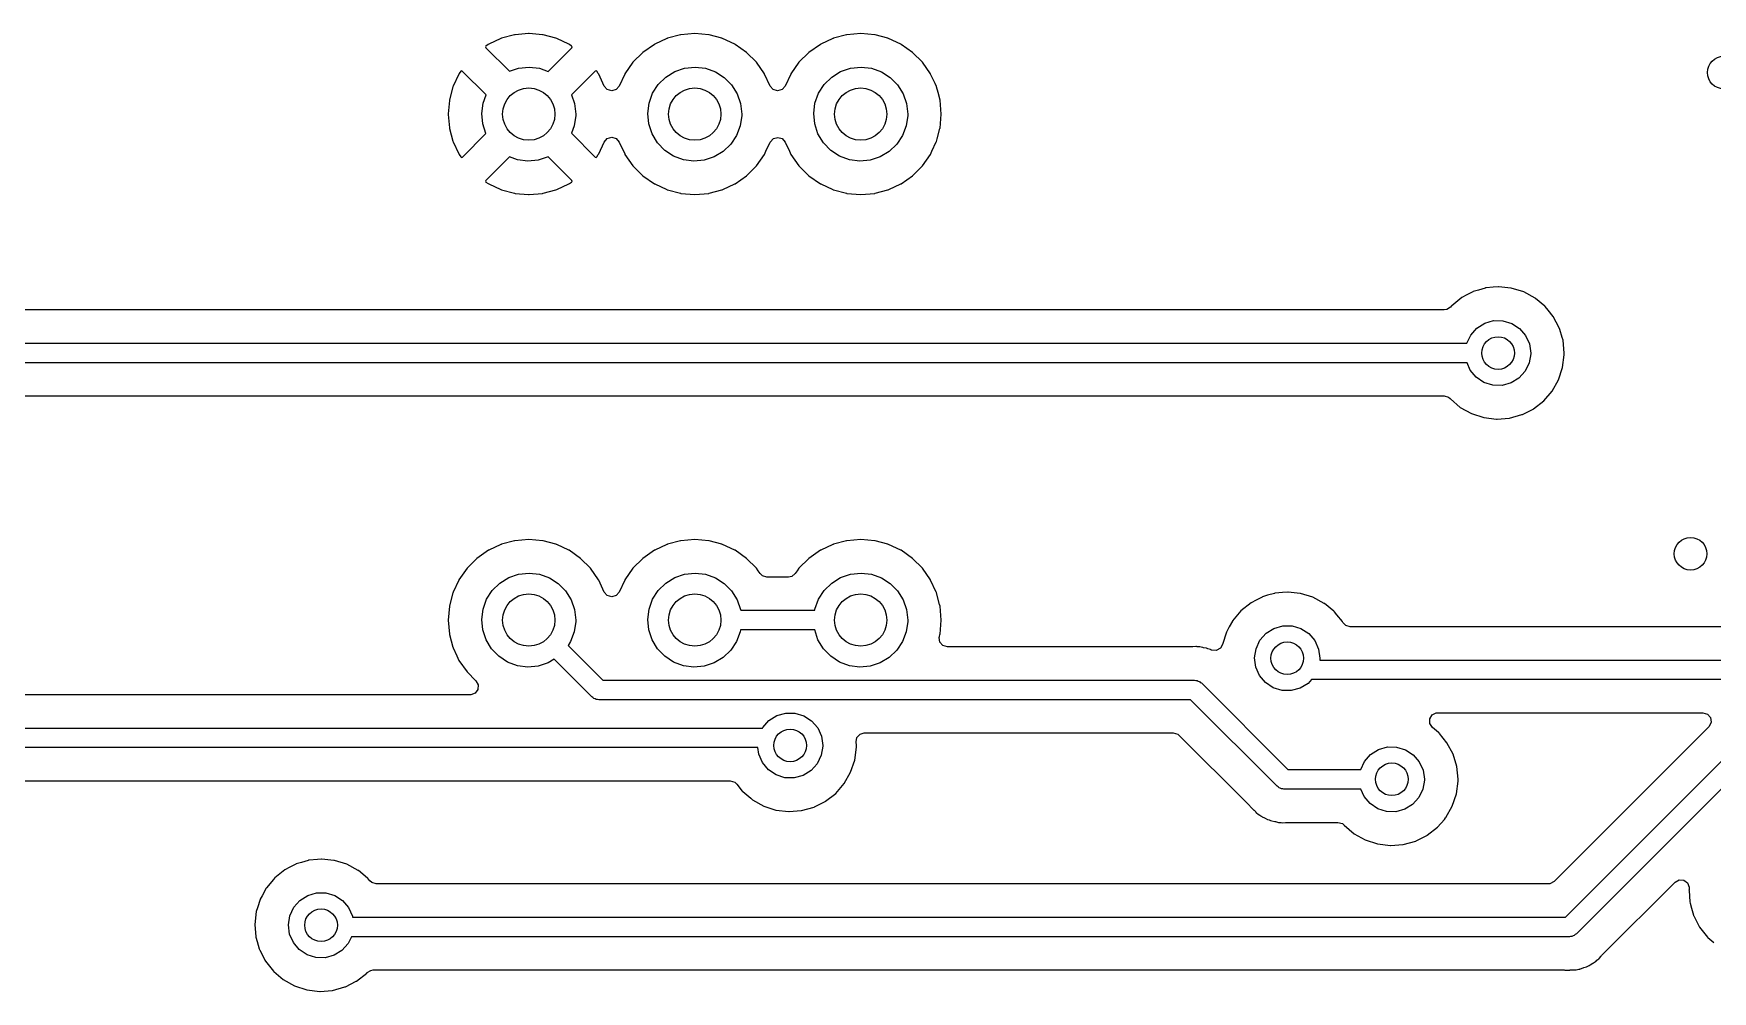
# Model space of a CAD drawing. Extents: x 123 to 292, y -246 to -33.
# Drawn here: x 179.62 to 205.31, y -179.68 to -165.01 of the extents above; entities that cross this region are included whole.
import ezdxf

# ---------------------------------------------------------------- set-up
doc = ezdxf.new("R2010")
doc.units = 0
doc.layers.add('BLACK', color=7, linetype='CONTINUOUS')

msp = doc.modelspace()

# ---------------------------------------------------------------- linework, layer by layer
at = {"layer": 'BLACK', "linetype": 'CONTINUOUS'}
for p, q in [((186.542, -165.203), (186.534, -165.213)), ((186.577, -165.179), (186.542, -165.203)), ((186.587, -165.173), (186.577, -165.179)), ((186.771, -165.087), (186.587, -165.173)), ((186.782, -165.083), (186.771, -165.087)), ((186.979, -165.03), (186.782, -165.083)), ((186.989, -165.029), (186.979, -165.03)), ((187.193, -165.011), (186.989, -165.029)), ((187.203, -165.011), (187.193, -165.011)), ((187.407, -165.029), (187.203, -165.011)), ((187.417, -165.03), (187.407, -165.029)), ((187.614, -165.083), (187.417, -165.03)), ((187.625, -165.087), (187.614, -165.083)), ((187.809, -165.173), (187.625, -165.087)), ((187.819, -165.179), (187.809, -165.173)), ((187.853, -165.202), (187.819, -165.179)), ((187.862, -165.214), (187.853, -165.202)), ((189.121, -165.175), (188.945, -165.298)), ((189.126, -165.173), (189.121, -165.175)), ((189.311, -165.087), (189.126, -165.173)), ((189.126, -165.173), (189.126, -165.173)), ((189.316, -165.084), (189.311, -165.087)), ((189.311, -165.087), (189.311, -165.087)), ((189.322, -165.083), (189.316, -165.084)), ((189.519, -165.03), (189.322, -165.083)), ((189.322, -165.083), (189.322, -165.083)), ((189.524, -165.029), (189.519, -165.03)), ((189.519, -165.03), (189.519, -165.03)), ((189.738, -165.01), (189.524, -165.029)), ((189.952, -165.029), (189.738, -165.01)), ((189.957, -165.03), (189.952, -165.029)), ((190.154, -165.083), (189.957, -165.03)), ((189.957, -165.03), (189.957, -165.03)), ((190.16, -165.084), (190.154, -165.083)), ((190.154, -165.083), (190.154, -165.083)), ((190.165, -165.087), (190.16, -165.084)), ((190.35, -165.173), (190.165, -165.087)), ((190.165, -165.087), (190.165, -165.087)), ((190.355, -165.175), (190.35, -165.173)), ((190.35, -165.173), (190.35, -165.173)), ((190.531, -165.298), (190.355, -165.175)), ((191.661, -165.175), (191.485, -165.298)), ((191.666, -165.173), (191.661, -165.175)), ((191.851, -165.087), (191.666, -165.173)), ((191.666, -165.173), (191.666, -165.173)), ((191.856, -165.084), (191.851, -165.087)), ((191.851, -165.087), (191.851, -165.087)), ((191.862, -165.083), (191.856, -165.084)), ((192.059, -165.03), (191.862, -165.083)), ((191.862, -165.083), (191.862, -165.083)), ((192.064, -165.029), (192.059, -165.03)), ((192.059, -165.03), (192.059, -165.03)), ((192.278, -165.01), (192.064, -165.029)), ((192.492, -165.029), (192.278, -165.01)), ((192.497, -165.03), (192.492, -165.029)), ((192.694, -165.083), (192.497, -165.03)), ((192.497, -165.03), (192.497, -165.03)), ((192.7, -165.084), (192.694, -165.083)), ((192.694, -165.083), (192.694, -165.083)), ((192.705, -165.087), (192.7, -165.084)), ((192.89, -165.173), (192.705, -165.087)), ((192.705, -165.087), (192.705, -165.087)), ((192.895, -165.175), (192.89, -165.173)), ((192.89, -165.173), (192.89, -165.173)), ((193.071, -165.298), (192.895, -165.175)), ((186.534, -165.213), (186.541, -165.227)), ((186.541, -165.227), (186.902, -165.588)), ((187.493, -165.589), (187.856, -165.226)), ((187.856, -165.226), (187.862, -165.214)), ((188.793, -165.45), (188.67, -165.626)), ((188.945, -165.298), (188.793, -165.45)), ((190.683, -165.45), (190.531, -165.298)), ((190.806, -165.626), (190.683, -165.45)), ((191.333, -165.45), (191.21, -165.626)), ((191.485, -165.298), (191.333, -165.45)), ((193.223, -165.45), (193.071, -165.298)), ((193.346, -165.626), (193.223, -165.45)), ((186.128, -165.632), (186.042, -165.816)), ((186.134, -165.622), (186.128, -165.632)), ((186.157, -165.588), (186.134, -165.622)), ((186.169, -165.579), (186.157, -165.588)), ((186.181, -165.585), (186.169, -165.579)), ((186.544, -165.948), (186.181, -165.585)), ((186.902, -165.588), (187.043, -165.54)), ((187.043, -165.54), (187.203, -165.523)), ((187.203, -165.523), (187.362, -165.542)), ((187.362, -165.542), (187.493, -165.589)), ((188.214, -165.586), (187.853, -165.947)), ((188.228, -165.579), (188.214, -165.586)), ((188.238, -165.587), (188.228, -165.579)), ((188.262, -165.622), (188.238, -165.587)), ((188.268, -165.632), (188.262, -165.622)), ((188.354, -165.815), (188.268, -165.632)), ((188.668, -165.631), (188.582, -165.815)), ((188.67, -165.626), (188.668, -165.631)), ((188.668, -165.631), (188.668, -165.631)), ((189.18, -165.788), (189.295, -165.676)), ((189.295, -165.676), (189.431, -165.592)), ((189.431, -165.592), (189.583, -165.54)), ((189.583, -165.54), (189.743, -165.523)), ((189.743, -165.523), (189.902, -165.542)), ((189.902, -165.542), (190.054, -165.596)), ((190.054, -165.596), (190.189, -165.682)), ((190.189, -165.682), (190.302, -165.796)), ((190.808, -165.631), (190.806, -165.626)), ((190.894, -165.815), (190.808, -165.631)), ((190.808, -165.631), (190.808, -165.631)), ((191.208, -165.631), (191.122, -165.815)), ((191.21, -165.626), (191.208, -165.631)), ((191.208, -165.631), (191.208, -165.631)), ((191.72, -165.788), (191.835, -165.676)), ((191.835, -165.676), (191.971, -165.592)), ((191.971, -165.592), (192.123, -165.54)), ((192.123, -165.54), (192.283, -165.523)), ((192.283, -165.523), (192.442, -165.542)), ((192.442, -165.542), (192.594, -165.596)), ((192.594, -165.596), (192.729, -165.682)), ((192.729, -165.682), (192.842, -165.796)), ((193.348, -165.631), (193.346, -165.626)), ((193.416, -165.776), (193.348, -165.631)), ((193.348, -165.631), (193.348, -165.631)), ((186.038, -165.827), (185.985, -166.024)), ((186.042, -165.816), (186.038, -165.827)), ((186.498, -166.074), (186.544, -165.948)), ((187.853, -165.947), (187.9, -166.083)), ((188.399, -165.868), (188.354, -165.815)), ((188.467, -165.888), (188.399, -165.868)), ((188.535, -165.869), (188.467, -165.888)), ((188.582, -165.815), (188.535, -165.869)), ((189.038, -166.074), (189.093, -165.923)), ((189.093, -165.923), (189.18, -165.788)), ((190.302, -165.796), (190.387, -165.932)), ((190.387, -165.932), (190.44, -166.083)), ((190.939, -165.867), (190.894, -165.815)), ((191.007, -165.887), (190.939, -165.867)), ((191.075, -165.868), (191.007, -165.887)), ((191.122, -165.815), (191.075, -165.868)), ((191.578, -166.074), (191.633, -165.923)), ((191.633, -165.923), (191.72, -165.788)), ((192.842, -165.796), (192.927, -165.932)), ((192.927, -165.932), (192.98, -166.083)), ((193.437, -165.821), (193.416, -165.776)), ((193.438, -165.827), (193.437, -165.821)), ((193.461, -165.91), (193.438, -165.827)), ((193.438, -165.827), (193.438, -165.827)), ((193.492, -166.029), (193.461, -165.91)), ((185.984, -166.034), (185.966, -166.238)), ((185.985, -166.024), (185.984, -166.034)), ((186.478, -166.233), (186.498, -166.074)), ((186.494, -166.393), (186.478, -166.233)), ((187.9, -166.083), (187.918, -166.243)), ((189.018, -166.233), (189.038, -166.074)), ((189.034, -166.393), (189.018, -166.233)), ((190.44, -166.083), (190.458, -166.243)), ((191.558, -166.233), (191.578, -166.074)), ((191.574, -166.393), (191.558, -166.233)), ((192.98, -166.083), (192.998, -166.243)), ((193.511, -166.243), (193.492, -166.029)), ((185.966, -166.238), (185.966, -166.248)), ((185.966, -166.248), (185.984, -166.452)), ((185.984, -166.452), (185.985, -166.462)), ((185.985, -166.462), (186.038, -166.659)), ((186.542, -166.539), (186.494, -166.393)), ((187.895, -166.422), (187.852, -166.537)), ((187.918, -166.263), (187.895, -166.422)), ((187.918, -166.243), (187.918, -166.263)), ((189.084, -166.545), (189.034, -166.393)), ((190.435, -166.422), (190.378, -166.572)), ((190.458, -166.263), (190.435, -166.422)), ((190.458, -166.243), (190.458, -166.263)), ((191.624, -166.545), (191.574, -166.393)), ((192.975, -166.422), (192.918, -166.572)), ((192.998, -166.263), (192.975, -166.422)), ((192.998, -166.243), (192.998, -166.263)), ((193.449, -166.62), (193.491, -166.462)), ((193.491, -166.462), (193.492, -166.457)), ((193.491, -166.462), (193.491, -166.462)), ((193.492, -166.457), (193.511, -166.243)), ((186.038, -166.659), (186.042, -166.67)), ((186.042, -166.67), (186.128, -166.854)), ((186.182, -166.9), (186.542, -166.539)), ((187.852, -166.537), (188.215, -166.901)), ((188.268, -166.854), (188.354, -166.671)), ((188.354, -166.671), (188.4, -166.617)), ((188.4, -166.617), (188.469, -166.598)), ((188.469, -166.598), (188.537, -166.618)), ((188.537, -166.618), (188.582, -166.671)), ((188.582, -166.671), (188.668, -166.854)), ((189.168, -166.682), (189.084, -166.545)), ((189.279, -166.798), (189.168, -166.682)), ((190.29, -166.706), (190.173, -166.817)), ((190.378, -166.572), (190.29, -166.706)), ((190.828, -166.813), (190.894, -166.671)), ((190.894, -166.671), (190.941, -166.618)), ((190.941, -166.618), (191.009, -166.599)), ((191.009, -166.599), (191.077, -166.619)), ((191.077, -166.619), (191.122, -166.671)), ((191.122, -166.671), (191.188, -166.813)), ((191.708, -166.682), (191.624, -166.545)), ((191.819, -166.798), (191.708, -166.682)), ((192.83, -166.706), (192.713, -166.817)), ((192.918, -166.572), (192.83, -166.706)), ((193.368, -166.813), (193.434, -166.67)), ((193.434, -166.67), (193.437, -166.665)), ((193.434, -166.67), (193.434, -166.67)), ((193.437, -166.665), (193.449, -166.62)), ((186.128, -166.854), (186.134, -166.864)), ((186.134, -166.864), (186.158, -166.899)), ((186.158, -166.899), (186.168, -166.907)), ((186.168, -166.907), (186.182, -166.9)), ((186.903, -166.897), (186.54, -167.26)), ((187.024, -166.942), (186.903, -166.897)), ((187.183, -166.963), (187.024, -166.942)), ((187.343, -166.948), (187.183, -166.963)), ((187.495, -166.899), (187.343, -166.948)), ((187.855, -167.259), (187.495, -166.899)), ((188.215, -166.901), (188.227, -166.907)), ((188.227, -166.907), (188.239, -166.898)), ((188.239, -166.898), (188.262, -166.864)), ((188.262, -166.864), (188.268, -166.854)), ((188.668, -166.854), (188.67, -166.86)), ((188.67, -166.86), (188.793, -167.036)), ((189.413, -166.886), (189.279, -166.798)), ((189.564, -166.942), (189.413, -166.886)), ((189.723, -166.963), (189.564, -166.942)), ((189.883, -166.948), (189.723, -166.963)), ((190.035, -166.899), (189.883, -166.948)), ((190.173, -166.817), (190.035, -166.899)), ((190.683, -167.036), (190.806, -166.86)), ((190.806, -166.86), (190.828, -166.813)), ((191.188, -166.813), (191.21, -166.86)), ((191.21, -166.86), (191.333, -167.036)), ((191.953, -166.886), (191.819, -166.798)), ((192.104, -166.942), (191.953, -166.886)), ((192.263, -166.963), (192.104, -166.942)), ((192.423, -166.948), (192.263, -166.963)), ((192.575, -166.899), (192.423, -166.948)), ((192.713, -166.817), (192.575, -166.899)), ((193.223, -167.036), (193.346, -166.86)), ((193.346, -166.86), (193.368, -166.813)), ((186.54, -167.26), (186.534, -167.272)), ((187.862, -167.273), (187.855, -167.259)), ((188.793, -167.036), (188.945, -167.188)), ((188.945, -167.188), (189.121, -167.311)), ((190.355, -167.311), (190.531, -167.188)), ((190.531, -167.188), (190.683, -167.036)), ((191.333, -167.036), (191.485, -167.188)), ((191.485, -167.188), (191.661, -167.311)), ((192.895, -167.311), (193.071, -167.188)), ((193.071, -167.188), (193.223, -167.036)), ((186.534, -167.272), (186.543, -167.284)), ((186.543, -167.284), (186.577, -167.307)), ((186.577, -167.307), (186.587, -167.313)), ((186.587, -167.313), (186.771, -167.399)), ((186.771, -167.399), (186.782, -167.403)), ((186.782, -167.403), (186.979, -167.456)), ((186.979, -167.456), (186.989, -167.457)), ((186.989, -167.457), (187.193, -167.475)), ((187.193, -167.475), (187.203, -167.475)), ((187.203, -167.475), (187.407, -167.457)), ((187.407, -167.457), (187.417, -167.456)), ((187.417, -167.456), (187.614, -167.403)), ((187.614, -167.403), (187.625, -167.399)), ((187.625, -167.399), (187.809, -167.313)), ((187.809, -167.313), (187.819, -167.307)), ((187.819, -167.307), (187.854, -167.283)), ((187.854, -167.283), (187.862, -167.273)), ((189.121, -167.311), (189.126, -167.313)), ((189.126, -167.313), (189.126, -167.313)), ((189.126, -167.313), (189.31, -167.399)), ((189.31, -167.399), (189.316, -167.402)), ((189.316, -167.402), (189.322, -167.403)), ((189.322, -167.403), (189.322, -167.403)), ((189.322, -167.403), (189.519, -167.456)), ((189.519, -167.456), (189.519, -167.456)), ((189.519, -167.456), (189.524, -167.457)), ((189.524, -167.457), (189.738, -167.476)), ((189.738, -167.476), (189.952, -167.457)), ((189.952, -167.457), (189.957, -167.456)), ((189.957, -167.456), (190.154, -167.403)), ((189.957, -167.456), (189.957, -167.456)), ((190.154, -167.403), (190.16, -167.402)), ((190.154, -167.403), (190.154, -167.403)), ((190.16, -167.402), (190.166, -167.399)), ((190.166, -167.399), (190.35, -167.313)), ((190.35, -167.313), (190.355, -167.311)), ((190.35, -167.313), (190.35, -167.313)), ((191.661, -167.311), (191.666, -167.313)), ((191.666, -167.313), (191.666, -167.313)), ((191.666, -167.313), (191.85, -167.399)), ((191.85, -167.399), (191.856, -167.402)), ((191.856, -167.402), (191.862, -167.403)), ((191.862, -167.403), (191.862, -167.403)), ((191.862, -167.403), (192.059, -167.456)), ((192.059, -167.456), (192.059, -167.456)), ((192.059, -167.456), (192.064, -167.457)), ((192.064, -167.457), (192.278, -167.476)), ((192.278, -167.476), (192.492, -167.457)), ((192.492, -167.457), (192.497, -167.456)), ((192.497, -167.456), (192.694, -167.403)), ((192.497, -167.456), (192.497, -167.456)), ((192.694, -167.403), (192.7, -167.402)), ((192.694, -167.403), (192.694, -167.403)), ((192.7, -167.402), (192.706, -167.399)), ((192.706, -167.399), (192.89, -167.313)), ((192.89, -167.313), (192.895, -167.311)), ((192.89, -167.313), (192.89, -167.313)), ((201.477, -169.053), (201.323, -169.177)), ((201.556, -169.011), (201.477, -169.053)), ((201.647, -168.964), (201.556, -169.011)), ((201.652, -168.961), (201.647, -168.964)), ((201.647, -168.964), (201.647, -168.964)), ((201.731, -168.938), (201.652, -168.961)), ((201.836, -168.907), (201.731, -168.938)), ((201.842, -168.905), (201.836, -168.907)), ((201.836, -168.907), (201.836, -168.907)), ((201.848, -168.905), (201.842, -168.905)), ((201.956, -168.895), (201.848, -168.905)), ((201.848, -168.905), (201.848, -168.905)), ((202.039, -168.887), (201.956, -168.895)), ((202.045, -168.888), (202.039, -168.887)), ((202.229, -168.907), (202.045, -168.888)), ((202.045, -168.888), (202.045, -168.888)), ((202.235, -168.908), (202.229, -168.907)), ((202.229, -168.907), (202.229, -168.907)), ((202.424, -168.966), (202.235, -168.908)), ((202.598, -169.06), (202.424, -168.966)), ((201.209, -169.242), (158.197, -169.242)), ((201.246, -169.236), (201.209, -169.242)), ((201.305, -169.197), (201.246, -169.236)), ((201.319, -169.181), (201.305, -169.197)), ((201.323, -169.177), (201.319, -169.181)), ((202.603, -169.064), (202.598, -169.06)), ((202.746, -169.183), (202.603, -169.064)), ((202.603, -169.064), (202.603, -169.064)), ((202.751, -169.187), (202.746, -169.183)), ((202.755, -169.191), (202.751, -169.187)), ((202.798, -169.245), (202.755, -169.191)), ((202.755, -169.191), (202.755, -169.191)), ((202.876, -169.34), (202.798, -169.245)), ((201.614, -169.626), (201.708, -169.52)), ((201.708, -169.52), (201.827, -169.444)), ((201.827, -169.444), (201.964, -169.405)), ((201.964, -169.405), (202.106, -169.406)), ((202.106, -169.406), (202.241, -169.447)), ((202.241, -169.447), (202.36, -169.524)), ((202.36, -169.524), (202.453, -169.631)), ((202.969, -169.514), (202.876, -169.34)), ((202.976, -169.539), (202.969, -169.514)), ((203.014, -169.664), (202.976, -169.539)), ((158.115, -169.751), (201.555, -169.751)), ((201.555, -169.751), (201.614, -169.626)), ((202.453, -169.631), (202.512, -169.76)), ((202.512, -169.76), (202.532, -169.901)), ((203.026, -169.704), (203.014, -169.664)), ((203.045, -169.901), (203.026, -169.704)), ((201.557, -170.051), (158.177, -170.051)), ((201.607, -170.165), (201.557, -170.051)), ((202.508, -170.053), (202.446, -170.18)), ((202.531, -169.913), (202.508, -170.053)), ((202.532, -169.901), (202.531, -169.913)), ((203.02, -170.125), (203.045, -169.929)), ((203.045, -169.929), (203.045, -169.901)), ((201.698, -170.273), (201.607, -170.165)), ((201.816, -170.352), (201.698, -170.273)), ((202.351, -170.285), (202.23, -170.359)), ((202.446, -170.18), (202.351, -170.285)), ((202.86, -170.485), (202.957, -170.313)), ((202.957, -170.313), (203.02, -170.125)), ((158.728, -170.559), (201.206, -170.559)), ((201.206, -170.559), (201.274, -170.579)), ((201.274, -170.579), (201.297, -170.598)), ((201.297, -170.598), (201.299, -170.6)), ((201.299, -170.6), (201.303, -170.605)), ((201.952, -170.394), (201.816, -170.352)), ((202.093, -170.397), (201.952, -170.394)), ((202.23, -170.359), (202.093, -170.397)), ((202.73, -170.634), (202.86, -170.485)), ((201.303, -170.605), (201.453, -170.733)), ((201.453, -170.733), (201.626, -170.829)), ((201.626, -170.829), (201.814, -170.89)), ((202.208, -170.899), (202.398, -170.845)), ((202.398, -170.845), (202.404, -170.843)), ((202.404, -170.843), (202.569, -170.759)), ((202.404, -170.843), (202.404, -170.843)), ((202.569, -170.759), (202.575, -170.756)), ((202.569, -170.759), (202.569, -170.759)), ((202.575, -170.756), (202.73, -170.634)), ((201.814, -170.89), (202.01, -170.914)), ((202.01, -170.914), (202.017, -170.913)), ((202.017, -170.913), (202.201, -170.899)), ((202.017, -170.913), (202.017, -170.913)), ((202.201, -170.899), (202.201, -170.899)), ((202.201, -170.899), (202.208, -170.899)), ((186.771, -172.834), (186.586, -172.92)), ((186.776, -172.831), (186.771, -172.833)), ((186.771, -172.833), (186.771, -172.834)), ((186.782, -172.83), (186.776, -172.831)), ((186.979, -172.777), (186.782, -172.83)), ((186.782, -172.83), (186.782, -172.83)), ((186.984, -172.776), (186.979, -172.777)), ((186.979, -172.777), (186.979, -172.777)), ((187.198, -172.757), (186.984, -172.776)), ((187.412, -172.776), (187.198, -172.757)), ((187.417, -172.777), (187.412, -172.776)), ((187.614, -172.83), (187.417, -172.777)), ((187.417, -172.777), (187.417, -172.777)), ((187.62, -172.831), (187.614, -172.83)), ((187.614, -172.83), (187.614, -172.83)), ((187.625, -172.833), (187.62, -172.831)), ((187.625, -172.834), (187.625, -172.833)), ((187.81, -172.92), (187.625, -172.834)), ((189.311, -172.834), (189.126, -172.92)), ((189.316, -172.831), (189.311, -172.833)), ((189.311, -172.833), (189.311, -172.834)), ((189.322, -172.83), (189.316, -172.831)), ((189.519, -172.777), (189.322, -172.83)), ((189.322, -172.83), (189.322, -172.83)), ((189.524, -172.776), (189.519, -172.777)), ((189.519, -172.777), (189.519, -172.777)), ((189.738, -172.757), (189.524, -172.776)), ((189.952, -172.776), (189.738, -172.757)), ((189.957, -172.777), (189.952, -172.776)), ((190.154, -172.83), (189.957, -172.777)), ((189.957, -172.777), (189.957, -172.777)), ((190.16, -172.831), (190.154, -172.83)), ((190.154, -172.83), (190.154, -172.83)), ((190.165, -172.833), (190.16, -172.831)), ((190.165, -172.834), (190.165, -172.833)), ((190.35, -172.92), (190.165, -172.834)), ((191.851, -172.834), (191.666, -172.92)), ((191.856, -172.831), (191.851, -172.833)), ((191.851, -172.833), (191.851, -172.834)), ((191.862, -172.83), (191.856, -172.831)), ((192.059, -172.777), (191.862, -172.83)), ((191.862, -172.83), (191.862, -172.83)), ((192.064, -172.776), (192.059, -172.777)), ((192.059, -172.777), (192.059, -172.777)), ((192.278, -172.757), (192.064, -172.776)), ((192.492, -172.776), (192.278, -172.757)), ((192.497, -172.777), (192.492, -172.776)), ((192.694, -172.83), (192.497, -172.777)), ((192.497, -172.777), (192.497, -172.777)), ((192.7, -172.831), (192.694, -172.83)), ((192.694, -172.83), (192.694, -172.83)), ((192.705, -172.833), (192.7, -172.831)), ((192.705, -172.834), (192.705, -172.833)), ((192.89, -172.92), (192.705, -172.834)), ((186.405, -173.045), (186.253, -173.197)), ((186.581, -172.922), (186.405, -173.045)), ((186.586, -172.92), (186.581, -172.922)), ((186.586, -172.92), (186.586, -172.92)), ((187.815, -172.922), (187.81, -172.92)), ((187.81, -172.92), (187.81, -172.92)), ((187.991, -173.045), (187.815, -172.922)), ((188.143, -173.197), (187.991, -173.045)), ((188.945, -173.045), (188.793, -173.197)), ((189.121, -172.922), (188.945, -173.045)), ((189.126, -172.92), (189.121, -172.922)), ((189.126, -172.92), (189.126, -172.92)), ((190.355, -172.922), (190.35, -172.92)), ((190.35, -172.92), (190.35, -172.92)), ((190.531, -173.045), (190.355, -172.922)), ((190.683, -173.197), (190.531, -173.045)), ((191.485, -173.045), (191.333, -173.197)), ((191.661, -172.922), (191.485, -173.045)), ((191.666, -172.92), (191.661, -172.922)), ((191.666, -172.92), (191.666, -172.92)), ((192.895, -172.922), (192.89, -172.92)), ((192.89, -172.92), (192.89, -172.92)), ((193.071, -173.045), (192.895, -172.922)), ((193.223, -173.197), (193.071, -173.045)), ((186.128, -173.378), (186.043, -173.561)), ((186.13, -173.373), (186.128, -173.378)), ((186.128, -173.378), (186.128, -173.378)), ((186.253, -173.197), (186.13, -173.373)), ((186.64, -173.535), (186.755, -173.423)), ((186.755, -173.423), (186.891, -173.339)), ((186.891, -173.339), (187.043, -173.287)), ((187.043, -173.287), (187.203, -173.27)), ((187.203, -173.27), (187.362, -173.289)), ((187.362, -173.289), (187.514, -173.343)), ((187.514, -173.343), (187.649, -173.429)), ((188.266, -173.373), (188.143, -173.197)), ((188.268, -173.378), (188.266, -173.373)), ((188.354, -173.562), (188.268, -173.378)), ((188.268, -173.378), (188.268, -173.378)), ((188.668, -173.378), (188.582, -173.562)), ((188.67, -173.373), (188.668, -173.378)), ((188.668, -173.378), (188.668, -173.378)), ((188.793, -173.197), (188.67, -173.373)), ((189.18, -173.535), (189.295, -173.423)), ((189.295, -173.423), (189.431, -173.339)), ((189.431, -173.339), (189.583, -173.287)), ((189.583, -173.287), (189.743, -173.27)), ((189.743, -173.27), (189.902, -173.289)), ((189.902, -173.289), (190.054, -173.343)), ((190.054, -173.343), (190.189, -173.429)), ((190.708, -173.234), (190.683, -173.197)), ((190.739, -173.278), (190.708, -173.234)), ((190.774, -173.311), (190.739, -173.278)), ((190.842, -173.332), (190.774, -173.311)), ((191.174, -173.332), (190.842, -173.332)), ((191.222, -173.322), (191.174, -173.332)), ((191.277, -173.278), (191.222, -173.322)), ((191.308, -173.234), (191.277, -173.278)), ((191.333, -173.197), (191.308, -173.234)), ((191.72, -173.535), (191.835, -173.423)), ((191.835, -173.423), (191.971, -173.339)), ((191.971, -173.339), (192.123, -173.287)), ((192.123, -173.287), (192.283, -173.27)), ((192.283, -173.27), (192.442, -173.289)), ((192.442, -173.289), (192.594, -173.343)), ((192.594, -173.343), (192.729, -173.429)), ((193.346, -173.373), (193.223, -173.197)), ((193.348, -173.378), (193.346, -173.373)), ((193.433, -173.561), (193.348, -173.378)), ((193.348, -173.378), (193.348, -173.378)), ((186.038, -173.574), (185.991, -173.75)), ((186.039, -173.568), (186.038, -173.574)), ((186.038, -173.574), (186.038, -173.574)), ((186.043, -173.561), (186.039, -173.568)), ((186.498, -173.821), (186.553, -173.67)), ((186.553, -173.67), (186.64, -173.535)), ((187.649, -173.429), (187.762, -173.543)), ((187.762, -173.543), (187.847, -173.679)), ((187.847, -173.679), (187.9, -173.83)), ((188.399, -173.614), (188.354, -173.562)), ((188.467, -173.634), (188.399, -173.614)), ((188.535, -173.615), (188.467, -173.634)), ((188.582, -173.562), (188.535, -173.615)), ((189.038, -173.821), (189.093, -173.67)), ((189.093, -173.67), (189.18, -173.535)), ((190.189, -173.429), (190.302, -173.543)), ((190.302, -173.543), (190.387, -173.679)), ((190.387, -173.679), (190.44, -173.83)), ((191.578, -173.821), (191.633, -173.67)), ((191.633, -173.67), (191.72, -173.535)), ((192.729, -173.429), (192.842, -173.543)), ((192.842, -173.543), (192.927, -173.679)), ((192.927, -173.679), (192.98, -173.83)), ((193.437, -173.568), (193.433, -173.561)), ((193.438, -173.574), (193.437, -173.568)), ((193.485, -173.75), (193.438, -173.574)), ((193.438, -173.574), (193.438, -173.574)), ((198.421, -173.637), (198.33, -173.685)), ((198.426, -173.635), (198.421, -173.637)), ((198.421, -173.637), (198.421, -173.637)), ((198.505, -173.611), (198.426, -173.635)), ((198.61, -173.581), (198.505, -173.611)), ((198.616, -173.579), (198.61, -173.581)), ((198.61, -173.581), (198.61, -173.581)), ((198.622, -173.578), (198.616, -173.579)), ((198.732, -173.568), (198.622, -173.578)), ((198.622, -173.578), (198.622, -173.578)), ((198.813, -173.561), (198.732, -173.568)), ((198.819, -173.561), (198.813, -173.561)), ((199.003, -173.581), (198.819, -173.561)), ((198.819, -173.561), (198.819, -173.561)), ((199.01, -173.582), (199.003, -173.581)), ((199.003, -173.581), (199.003, -173.581)), ((199.199, -173.64), (199.01, -173.582)), ((199.372, -173.734), (199.199, -173.64)), ((185.984, -173.776), (185.965, -173.99)), ((185.991, -173.75), (185.984, -173.776)), ((186.478, -173.98), (186.498, -173.821)), ((187.9, -173.83), (187.918, -173.99)), ((189.018, -173.98), (189.038, -173.821)), ((190.44, -173.83), (190.441, -173.84)), ((190.441, -173.84), (191.576, -173.84)), ((191.576, -173.84), (191.578, -173.821)), ((192.98, -173.83), (192.998, -173.99)), ((193.492, -173.776), (193.485, -173.75)), ((193.511, -173.99), (193.492, -173.776)), ((198.097, -173.85), (197.97, -174.002)), ((198.251, -173.726), (198.097, -173.85)), ((198.33, -173.685), (198.251, -173.726)), ((199.377, -173.738), (199.372, -173.734)), ((199.519, -173.855), (199.377, -173.738)), ((199.377, -173.738), (199.377, -173.738)), ((199.525, -173.86), (199.519, -173.855)), ((199.529, -173.865), (199.525, -173.86)), ((199.564, -173.908), (199.529, -173.865)), ((199.529, -173.865), (199.529, -173.865)), ((199.65, -174.013), (199.564, -173.908)), ((185.965, -173.99), (185.984, -174.204)), ((186.494, -174.14), (186.478, -173.98)), ((186.544, -174.292), (186.494, -174.14)), ((187.895, -174.169), (187.838, -174.319)), ((187.918, -174.01), (187.895, -174.169)), ((187.918, -173.99), (187.918, -174.01)), ((189.034, -174.14), (189.018, -173.98)), ((189.084, -174.292), (189.034, -174.14)), ((190.435, -174.169), (190.378, -174.319)), ((190.439, -174.14), (190.435, -174.169)), ((191.574, -174.14), (190.439, -174.14)), ((191.624, -174.292), (191.574, -174.14)), ((192.975, -174.169), (192.918, -174.319)), ((192.998, -174.01), (192.975, -174.169)), ((192.998, -173.99), (192.998, -174.01)), ((193.492, -174.204), (193.511, -173.99)), ((197.874, -174.175), (197.815, -174.364)), ((197.918, -174.095), (197.874, -174.175)), ((197.967, -174.007), (197.918, -174.095)), ((197.97, -174.002), (197.967, -174.007)), ((197.967, -174.007), (197.967, -174.007)), ((198.388, -174.3), (198.482, -174.193)), ((198.482, -174.193), (198.602, -174.118)), ((198.602, -174.118), (198.738, -174.079)), ((198.738, -174.079), (198.88, -174.08)), ((198.88, -174.08), (199.016, -174.12)), ((199.016, -174.12), (199.134, -174.197)), ((199.134, -174.197), (199.227, -174.305)), ((199.653, -174.019), (199.65, -174.013)), ((199.657, -174.027), (199.653, -174.019)), ((199.7, -174.073), (199.657, -174.027)), ((199.768, -174.094), (199.7, -174.073)), ((218.274, -174.094), (199.768, -174.094)), ((185.984, -174.204), (185.985, -174.209)), ((185.985, -174.209), (185.985, -174.209)), ((185.985, -174.209), (186.037, -174.403)), ((186.037, -174.403), (186.039, -174.412)), ((186.039, -174.412), (186.041, -174.417)), ((186.041, -174.417), (186.042, -174.417)), ((186.042, -174.417), (186.099, -174.54)), ((186.628, -174.429), (186.544, -174.292)), ((186.739, -174.545), (186.628, -174.429)), ((187.838, -174.319), (187.799, -174.379)), ((187.799, -174.379), (188.33, -174.91)), ((189.168, -174.429), (189.084, -174.292)), ((189.279, -174.545), (189.168, -174.429)), ((190.29, -174.453), (190.173, -174.564)), ((190.378, -174.319), (190.29, -174.453)), ((191.708, -174.429), (191.624, -174.292)), ((191.819, -174.545), (191.708, -174.429)), ((192.83, -174.453), (192.713, -174.564)), ((192.918, -174.319), (192.83, -174.453)), ((193.479, -174.257), (193.482, -174.242)), ((193.489, -174.327), (193.479, -174.257)), ((193.482, -174.242), (193.491, -174.209)), ((193.536, -174.381), (193.489, -174.327)), ((193.491, -174.209), (193.492, -174.204)), ((193.491, -174.209), (193.491, -174.209)), ((193.604, -174.401), (193.536, -174.381)), ((197.349, -174.401), (193.604, -174.401)), ((197.361, -174.4), (197.349, -174.401)), ((197.407, -174.396), (197.361, -174.4)), ((197.415, -174.397), (197.407, -174.396)), ((197.428, -174.399), (197.415, -174.397)), ((197.448, -174.401), (197.428, -174.399)), ((197.469, -174.401), (197.448, -174.401)), ((197.486, -174.405), (197.469, -174.401)), ((197.514, -174.412), (197.486, -174.405)), ((197.526, -174.415), (197.514, -174.412)), ((197.571, -174.422), (197.526, -174.415)), ((197.591, -174.431), (197.571, -174.422)), ((197.61, -174.437), (197.591, -174.431)), ((197.63, -174.442), (197.61, -174.437)), ((197.637, -174.446), (197.63, -174.442)), ((197.645, -174.449), (197.637, -174.446)), ((197.649, -174.451), (197.645, -174.449)), ((197.645, -174.449), (197.645, -174.449)), ((197.72, -174.456), (197.649, -174.451)), ((197.782, -174.422), (197.72, -174.456)), ((197.814, -174.363), (197.782, -174.422)), ((197.815, -174.364), (197.814, -174.363)), ((198.306, -174.568), (198.328, -174.428)), ((198.328, -174.428), (198.388, -174.3)), ((199.227, -174.305), (199.286, -174.434)), ((199.286, -174.434), (199.306, -174.574)), ((186.099, -174.54), (186.13, -174.607)), ((186.13, -174.607), (186.253, -174.783)), ((186.873, -174.633), (186.739, -174.545)), ((187.024, -174.689), (186.873, -174.633)), ((187.183, -174.71), (187.024, -174.689)), ((187.343, -174.695), (187.183, -174.71)), ((187.495, -174.646), (187.343, -174.695)), ((187.587, -174.591), (187.495, -174.646)), ((188.161, -175.166), (187.587, -174.591)), ((189.413, -174.633), (189.279, -174.545)), ((189.564, -174.689), (189.413, -174.633)), ((189.723, -174.71), (189.564, -174.689)), ((189.883, -174.695), (189.723, -174.71)), ((190.035, -174.646), (189.883, -174.695)), ((190.173, -174.564), (190.035, -174.646)), ((191.953, -174.633), (191.819, -174.545)), ((192.104, -174.689), (191.953, -174.633)), ((192.263, -174.71), (192.104, -174.689)), ((192.423, -174.695), (192.263, -174.71)), ((192.575, -174.646), (192.423, -174.695)), ((192.713, -174.564), (192.575, -174.646)), ((198.324, -174.709), (198.306, -174.568)), ((198.381, -174.838), (198.324, -174.709)), ((199.306, -174.586), (199.303, -174.602)), ((199.303, -174.602), (218.694, -174.602)), ((199.306, -174.574), (199.306, -174.586)), ((186.253, -174.783), (186.39, -174.92)), ((186.39, -174.92), (186.424, -174.982)), ((188.33, -174.91), (197.386, -174.91)), ((197.386, -174.91), (197.405, -174.915)), ((197.405, -174.915), (197.425, -174.915)), ((197.425, -174.915), (197.442, -174.924)), ((197.442, -174.924), (197.461, -174.93)), ((197.461, -174.93), (197.475, -174.944)), ((197.475, -174.944), (197.492, -174.953)), ((197.492, -174.953), (198.817, -176.278)), ((198.473, -174.947), (198.381, -174.838)), ((198.591, -175.025), (198.473, -174.947)), ((199.125, -174.959), (199.004, -175.033)), ((199.177, -174.902), (199.125, -174.959)), ((218.692, -174.902), (199.177, -174.902)), ((186.301, -175.135), (179.195, -175.135)), ((186.31, -175.135), (186.301, -175.135)), ((186.377, -175.11), (186.31, -175.135)), ((186.419, -175.053), (186.377, -175.11)), ((186.424, -174.982), (186.419, -175.053)), ((188.179, -175.175), (188.161, -175.166)), ((188.193, -175.189), (188.179, -175.175)), ((188.212, -175.195), (188.193, -175.189)), ((188.229, -175.204), (188.212, -175.195)), ((188.248, -175.204), (188.229, -175.204)), ((188.268, -175.21), (188.248, -175.204)), ((197.324, -175.21), (188.268, -175.21)), ((198.649, -176.534), (197.324, -175.21)), ((198.726, -175.068), (198.591, -175.025)), ((198.868, -175.07), (198.726, -175.068)), ((199.004, -175.033), (198.868, -175.07)), ((190.874, -175.528), (190.994, -175.453)), ((190.994, -175.453), (191.13, -175.414)), ((191.13, -175.414), (191.272, -175.415)), ((191.272, -175.415), (191.408, -175.455)), ((191.408, -175.455), (191.527, -175.532)), ((200.986, -175.504), (201.023, -175.443)), ((201.023, -175.443), (201.087, -175.412)), ((201.087, -175.412), (201.108, -175.41)), ((201.108, -175.41), (205.167, -175.41)), ((205.167, -175.41), (205.235, -175.431)), ((205.235, -175.431), (205.281, -175.484)), ((170.021, -175.643), (190.776, -175.643)), ((190.776, -175.643), (190.78, -175.635)), ((190.78, -175.635), (190.874, -175.528)), ((191.527, -175.532), (191.62, -175.64)), ((191.62, -175.64), (191.678, -175.769)), ((192.22, -175.787), (192.269, -175.735)), ((192.269, -175.735), (192.332, -175.718)), ((192.332, -175.718), (197.061, -175.718)), ((197.061, -175.718), (197.129, -175.738)), ((197.129, -175.738), (197.15, -175.755)), ((200.988, -175.575), (200.986, -175.504)), ((201.027, -175.634), (200.988, -175.575)), ((201.119, -175.709), (201.027, -175.634)), ((201.125, -175.714), (201.119, -175.709)), ((201.129, -175.719), (201.125, -175.714)), ((201.134, -175.725), (201.129, -175.719)), ((201.129, -175.719), (201.129, -175.719)), ((201.25, -175.868), (201.134, -175.725)), ((205.256, -175.626), (202.888, -177.994)), ((205.262, -175.619), (205.256, -175.626)), ((205.292, -175.554), (205.262, -175.619)), ((205.281, -175.484), (205.292, -175.554)), ((190.704, -175.943), (170.164, -175.943)), ((190.717, -176.043), (190.704, -175.943)), ((191.698, -175.921), (191.675, -176.061)), ((191.678, -175.769), (191.698, -175.909)), ((191.698, -175.909), (191.698, -175.921)), ((192.187, -176.134), (192.211, -175.937)), ((192.207, -175.856), (192.22, -175.787)), ((192.212, -175.909), (192.207, -175.856)), ((192.211, -175.937), (192.212, -175.909)), ((197.15, -175.755), (198.18, -176.784)), ((200.082, -176.048), (200.202, -175.972)), ((200.202, -175.972), (200.338, -175.933)), ((200.338, -175.933), (200.48, -175.934)), ((200.48, -175.934), (200.616, -175.975)), ((200.616, -175.975), (200.735, -176.052)), ((201.343, -176.042), (201.25, -175.868)), ((203.062, -178.539), (205.685, -175.916)), ((190.774, -176.173), (190.717, -176.043)), ((190.865, -176.282), (190.774, -176.173)), ((191.613, -176.189), (191.518, -176.294)), ((191.675, -176.061), (191.613, -176.189)), ((192.124, -176.321), (192.187, -176.134)), ((199.93, -176.278), (199.988, -176.154)), ((199.988, -176.154), (200.082, -176.048)), ((200.735, -176.052), (200.827, -176.159)), ((200.827, -176.159), (200.886, -176.288)), ((201.4, -176.232), (201.343, -176.042)), ((201.419, -176.428), (201.4, -176.232)), ((205.853, -176.172), (203.23, -178.795)), ((170.647, -176.452), (190.281, -176.452)), ((190.281, -176.452), (190.349, -176.472)), ((190.349, -176.472), (190.38, -176.5)), ((190.38, -176.5), (190.466, -176.608)), ((190.983, -176.36), (190.865, -176.282)), ((191.118, -176.403), (190.983, -176.36)), ((191.26, -176.405), (191.118, -176.403)), ((191.397, -176.368), (191.26, -176.405)), ((191.518, -176.294), (191.397, -176.368)), ((191.897, -176.643), (192.026, -176.493)), ((192.026, -176.493), (192.124, -176.321)), ((198.817, -176.278), (199.93, -176.278)), ((200.906, -176.441), (200.882, -176.58)), ((200.886, -176.288), (200.906, -176.428)), ((200.906, -176.428), (200.906, -176.441)), ((201.394, -176.653), (201.419, -176.457)), ((201.419, -176.457), (201.419, -176.428)), ((190.466, -176.608), (190.466, -176.608)), ((190.466, -176.608), (190.469, -176.613)), ((190.469, -176.613), (190.474, -176.617)), ((190.474, -176.617), (190.474, -176.617)), ((190.474, -176.617), (190.594, -176.719)), ((190.594, -176.719), (190.62, -176.741)), ((190.62, -176.741), (190.793, -176.838)), ((191.57, -176.851), (191.736, -176.767)), ((191.736, -176.767), (191.741, -176.765)), ((191.736, -176.767), (191.736, -176.767)), ((191.741, -176.765), (191.897, -176.643)), ((198.666, -176.544), (198.649, -176.534)), ((198.68, -176.558), (198.666, -176.544)), ((198.699, -176.563), (198.68, -176.558)), ((198.716, -176.573), (198.699, -176.563)), ((198.736, -176.573), (198.716, -176.573)), ((198.755, -176.578), (198.736, -176.573)), ((199.931, -176.578), (198.755, -176.578)), ((199.982, -176.693), (199.931, -176.578)), ((200.073, -176.801), (199.982, -176.693)), ((200.821, -176.708), (200.725, -176.813)), ((200.882, -176.58), (200.821, -176.708)), ((201.332, -176.841), (201.394, -176.653)), ((190.793, -176.838), (190.981, -176.899)), ((190.981, -176.899), (191.177, -176.922)), ((191.177, -176.922), (191.183, -176.922)), ((191.183, -176.922), (191.368, -176.907)), ((191.183, -176.922), (191.183, -176.922)), ((191.368, -176.907), (191.368, -176.907)), ((191.368, -176.907), (191.374, -176.907)), ((191.374, -176.907), (191.565, -176.854)), ((191.565, -176.854), (191.57, -176.851)), ((191.57, -176.851), (191.57, -176.851)), ((198.18, -176.784), (198.18, -176.784)), ((198.18, -176.784), (198.231, -176.836)), ((198.231, -176.836), (198.239, -176.845)), ((198.239, -176.845), (198.244, -176.851)), ((198.244, -176.851), (198.249, -176.857)), ((198.249, -176.857), (198.249, -176.857)), ((198.249, -176.857), (198.295, -176.9)), ((198.295, -176.9), (198.298, -176.903)), ((198.298, -176.903), (198.319, -176.923)), ((198.319, -176.923), (198.322, -176.926)), ((198.322, -176.926), (198.331, -176.934)), ((198.331, -176.934), (198.365, -176.965)), ((198.365, -176.965), (198.372, -176.969)), ((198.372, -176.969), (198.372, -176.969)), ((198.372, -176.969), (198.384, -176.976)), ((198.384, -176.976), (198.4, -176.987)), ((198.4, -176.987), (198.406, -176.991)), ((198.406, -176.991), (198.417, -177)), ((198.417, -177), (198.424, -177.003)), ((198.424, -177.003), (198.424, -177.003)), ((198.424, -177.003), (198.46, -177.018)), ((198.46, -177.018), (198.47, -177.023)), ((198.47, -177.023), (198.503, -177.041)), ((200.191, -176.88), (200.073, -176.801)), ((200.326, -176.922), (200.191, -176.88)), ((200.468, -176.925), (200.326, -176.922)), ((200.605, -176.887), (200.468, -176.925)), ((200.725, -176.813), (200.605, -176.887)), ((201.21, -177.041), (201.23, -177.017)), ((201.23, -177.017), (201.234, -177.013)), ((201.23, -177.017), (201.23, -177.017)), ((201.234, -177.013), (201.332, -176.841)), ((198.503, -177.041), (198.511, -177.046)), ((198.511, -177.046), (198.531, -177.051)), ((198.531, -177.051), (198.55, -177.057)), ((198.55, -177.057), (198.57, -177.066)), ((198.57, -177.066), (198.614, -177.073)), ((198.614, -177.073), (198.615, -177.073)), ((198.615, -177.073), (198.627, -177.075)), ((198.627, -177.075), (198.655, -177.083)), ((198.655, -177.083), (198.672, -177.087)), ((198.672, -177.087), (198.693, -177.087)), ((198.693, -177.087), (198.713, -177.088)), ((198.713, -177.088), (198.734, -177.092)), ((198.734, -177.092), (198.78, -177.087)), ((198.78, -177.087), (198.792, -177.087)), ((198.792, -177.087), (199.58, -177.087)), ((199.58, -177.087), (199.649, -177.107)), ((199.649, -177.107), (199.671, -177.125)), ((199.671, -177.125), (199.673, -177.128)), ((199.673, -177.128), (199.677, -177.132)), ((199.677, -177.132), (199.828, -177.261)), ((199.828, -177.261), (200, -177.357)), ((200.949, -177.284), (201.105, -177.162)), ((201.105, -177.162), (201.21, -177.041)), ((200, -177.357), (200.188, -177.418)), ((200.188, -177.418), (200.385, -177.442)), ((200.385, -177.442), (200.391, -177.441)), ((200.391, -177.441), (200.576, -177.427)), ((200.391, -177.441), (200.391, -177.441)), ((200.576, -177.427), (200.582, -177.426)), ((200.576, -177.427), (200.576, -177.427)), ((200.582, -177.426), (200.772, -177.373)), ((200.772, -177.373), (200.778, -177.37)), ((200.778, -177.37), (200.943, -177.287)), ((200.778, -177.37), (200.778, -177.37)), ((200.943, -177.287), (200.949, -177.284)), ((200.943, -177.287), (200.943, -177.287)), ((183.543, -177.773), (183.464, -177.815)), ((183.634, -177.726), (183.543, -177.773)), ((183.639, -177.723), (183.634, -177.726)), ((183.634, -177.726), (183.634, -177.726)), ((183.718, -177.7), (183.639, -177.723)), ((183.823, -177.669), (183.718, -177.7)), ((183.829, -177.667), (183.823, -177.669)), ((183.823, -177.669), (183.823, -177.669)), ((183.835, -177.667), (183.829, -177.667)), ((183.966, -177.655), (183.835, -177.667)), ((183.835, -177.667), (183.835, -177.667)), ((184.026, -177.649), (183.966, -177.655)), ((184.032, -177.65), (184.026, -177.649)), ((184.217, -177.669), (184.032, -177.65)), ((184.032, -177.65), (184.032, -177.65)), ((184.223, -177.67), (184.217, -177.669)), ((184.217, -177.669), (184.217, -177.669)), ((184.412, -177.728), (184.223, -177.67)), ((184.586, -177.823), (184.412, -177.728)), ((183.291, -177.961), (183.183, -178.09)), ((183.306, -177.943), (183.291, -177.961)), ((183.31, -177.939), (183.306, -177.943)), ((183.464, -177.815), (183.31, -177.939)), ((184.59, -177.826), (184.586, -177.823)), ((184.732, -177.943), (184.59, -177.826)), ((184.59, -177.826), (184.59, -177.826)), ((184.738, -177.949), (184.732, -177.943)), ((184.742, -177.953), (184.738, -177.949)), ((184.767, -177.984), (184.742, -177.953)), ((184.742, -177.953), (184.742, -177.953)), ((184.797, -178.01), (184.767, -177.984)), ((184.865, -178.03), (184.797, -178.01)), ((202.799, -178.03), (184.865, -178.03)), ((202.826, -178.028), (202.799, -178.03)), ((202.888, -177.994), (202.826, -178.028)), ((203.616, -179.128), (204.742, -178.002)), ((204.742, -178.002), (204.805, -177.968)), ((204.805, -177.968), (204.876, -177.973)), ((204.876, -177.973), (204.932, -178.015)), ((204.932, -178.015), (204.957, -178.082)), ((183.086, -178.269), (183.045, -178.397)), ((183.088, -178.263), (183.086, -178.269)), ((183.086, -178.269), (183.086, -178.269)), ((183.117, -178.21), (183.088, -178.263)), ((183.18, -178.096), (183.117, -178.21)), ((183.183, -178.09), (183.18, -178.096)), ((183.18, -178.096), (183.18, -178.096)), ((183.601, -178.388), (183.695, -178.282)), ((183.695, -178.282), (183.815, -178.206)), ((183.815, -178.206), (183.951, -178.167)), ((183.951, -178.167), (184.093, -178.168)), ((184.093, -178.168), (184.229, -178.209)), ((184.229, -178.209), (184.348, -178.286)), ((184.348, -178.286), (184.44, -178.393)), ((204.955, -178.121), (204.954, -178.127)), ((204.954, -178.127), (204.955, -178.133)), ((204.957, -178.105), (204.955, -178.121)), ((204.955, -178.133), (204.969, -178.306)), ((204.957, -178.082), (204.957, -178.105)), ((204.969, -178.306), (204.971, -178.324)), ((183.028, -178.452), (183.006, -178.649)), ((183.045, -178.397), (183.028, -178.452)), ((183.519, -178.657), (183.541, -178.516)), ((183.541, -178.516), (183.601, -178.388)), ((184.44, -178.393), (184.499, -178.522)), ((184.499, -178.522), (184.501, -178.539)), ((184.501, -178.539), (203.062, -178.539)), ((204.971, -178.324), (204.993, -178.401)), ((204.993, -178.401), (205.023, -178.508)), ((205.023, -178.508), (205.025, -178.515)), ((205.025, -178.515), (205.028, -178.52)), ((205.028, -178.52), (205.095, -178.65)), ((183.006, -178.649), (183.006, -178.655)), ((183.006, -178.655), (183.021, -178.834)), ((183.537, -178.797), (183.519, -178.657)), ((183.595, -178.927), (183.537, -178.797)), ((203.199, -178.819), (203.18, -178.824)), ((203.213, -178.805), (203.199, -178.819)), ((203.23, -178.795), (203.213, -178.805)), ((205.095, -178.65), (205.116, -178.69)), ((205.116, -178.69), (205.238, -178.845)), ((183.021, -178.834), (183.022, -178.846)), ((183.022, -178.846), (183.041, -178.909)), ((183.041, -178.909), (183.073, -179.022)), ((183.073, -179.022), (183.077, -179.036)), ((183.077, -179.036), (183.08, -179.041)), ((183.08, -179.041), (183.161, -179.199)), ((183.686, -179.035), (183.595, -178.927)), ((183.804, -179.114), (183.686, -179.035)), ((184.338, -179.047), (184.218, -179.122)), ((184.434, -178.942), (184.338, -179.047)), ((184.484, -178.839), (184.434, -178.942)), ((203.124, -178.839), (184.484, -178.839)), ((203.143, -178.834), (203.124, -178.839)), ((203.163, -178.834), (203.143, -178.834)), ((203.18, -178.824), (203.163, -178.834)), ((205.238, -178.845), (205.243, -178.849)), ((205.243, -178.849), (205.243, -178.849)), ((205.243, -178.849), (205.333, -178.925)), ((183.161, -179.199), (183.167, -179.212)), ((183.167, -179.212), (183.29, -179.367)), ((183.939, -179.156), (183.804, -179.114)), ((184.081, -179.159), (183.939, -179.156)), ((184.218, -179.122), (184.081, -179.159)), ((203.248, -179.339), (203.268, -179.335)), ((203.268, -179.335), (203.275, -179.334)), ((203.275, -179.334), (203.281, -179.333)), ((203.281, -179.333), (203.289, -179.332)), ((203.281, -179.333), (203.281, -179.333)), ((203.289, -179.332), (203.296, -179.329)), ((203.296, -179.329), (203.332, -179.315)), ((203.296, -179.329), (203.296, -179.329)), ((203.332, -179.315), (203.343, -179.311)), ((203.343, -179.311), (203.387, -179.298)), ((203.387, -179.298), (203.406, -179.287)), ((203.406, -179.287), (203.424, -179.279)), ((203.424, -179.279), (203.444, -179.271)), ((203.444, -179.271), (203.481, -179.243)), ((203.481, -179.243), (203.491, -179.237)), ((203.491, -179.237), (203.524, -179.217)), ((203.524, -179.217), (203.531, -179.213)), ((203.524, -179.217), (203.524, -179.217)), ((203.531, -179.213), (203.546, -179.198)), ((203.546, -179.198), (203.561, -179.185)), ((203.561, -179.185), (203.572, -179.178)), ((203.572, -179.178), (203.578, -179.173)), ((203.578, -179.173), (203.608, -179.137)), ((203.608, -179.137), (203.616, -179.128)), ((183.29, -179.367), (183.295, -179.371)), ((183.295, -179.371), (183.295, -179.371)), ((183.295, -179.371), (183.403, -179.463)), ((183.403, -179.463), (183.441, -179.495)), ((183.441, -179.495), (183.613, -179.591)), ((183.613, -179.591), (183.801, -179.652)), ((184.391, -179.605), (184.556, -179.521)), ((184.556, -179.521), (184.562, -179.518)), ((184.556, -179.521), (184.556, -179.521)), ((184.562, -179.518), (184.718, -179.397)), ((184.718, -179.397), (184.722, -179.391)), ((184.722, -179.391), (184.723, -179.391)), ((184.723, -179.391), (184.726, -179.388)), ((184.726, -179.388), (184.727, -179.388)), ((184.727, -179.388), (184.782, -179.353)), ((184.782, -179.353), (184.818, -179.347)), ((184.818, -179.347), (203.042, -179.347)), ((203.042, -179.347), (203.054, -179.348)), ((203.054, -179.348), (203.054, -179.348)), ((203.054, -179.348), (203.061, -179.35)), ((203.061, -179.35), (203.132, -179.348)), ((203.132, -179.348), (203.136, -179.347)), ((203.136, -179.347), (203.165, -179.347)), ((203.165, -179.347), (203.17, -179.347)), ((203.17, -179.347), (203.181, -179.346)), ((203.181, -179.346), (203.228, -179.345)), ((203.228, -179.345), (203.248, -179.339)), ((183.801, -179.652), (183.998, -179.676)), ((183.998, -179.676), (184.004, -179.675)), ((184.004, -179.675), (184.189, -179.661)), ((184.004, -179.675), (184.004, -179.675)), ((184.189, -179.661), (184.189, -179.661)), ((184.189, -179.661), (184.195, -179.661)), ((184.195, -179.661), (184.385, -179.607)), ((184.385, -179.607), (184.391, -179.605)), ((184.391, -179.605), (184.391, -179.605))]:
    msp.add_line(p, q, dxfattribs=at)
at = {"layer": 'BLACK'}
for centre, radius in [((205.486, -165.608), 0.25), ((187.198, -166.243), 0.4), ((189.738, -166.243), 0.4), ((192.278, -166.243), 0.4), ((202.032, -169.901), 0.25), ((204.978, -172.974), 0.25), ((187.198, -173.99), 0.4), ((189.738, -173.99), 0.4), ((192.278, -173.99), 0.4), ((198.806, -174.574), 0.25), ((191.198, -175.909), 0.25), ((200.406, -176.428), 0.25), ((184.019, -178.663), 0.25)]:
    msp.add_circle(centre, radius, dxfattribs=at)

doc.saveas('drawing.dxf')
